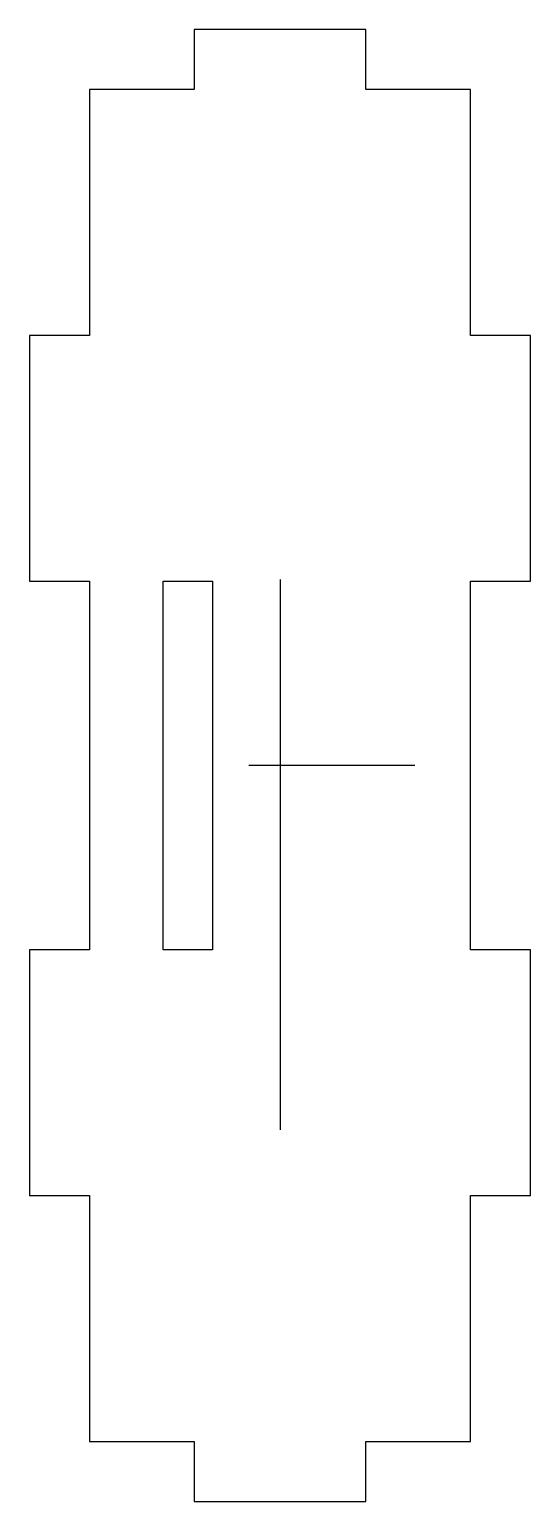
# Model space of a CAD drawing. Header units: millimetres. Extents: x -2.5 to 17.9, y -57.5 to 2.5.
import ezdxf

# ---------------------------------------------------------------- set-up
doc = ezdxf.new("R2010")
doc.units = ezdxf.units.MM

msp = doc.modelspace()

# ---------------------------------------------------------------- linework, layer by layer
for p, q in [((7.75, -19.927), (7.75, -42.324)), ((13.232, -27.5), (6.485, -27.5))]:
    msp.add_line(p, q)
for points in [[(0, -55), (4.25, -55), (4.25, -57.45), (11.25, -57.45), (11.25, -55), (15.5, -55), (15.5, -45), (17.95, -45), (17.95, -35), (15.5, -35), (15.5, -20), (17.95, -20), (17.95, -10), (15.5, -10), (15.5, 0), (11.25, 0), (11.25, 2.45), (4.25, 2.45), (4.25, 0), (0, 0), (0, -10), (-2.45, -10), (-2.45, -20), (0, -20), (0, -35), (-2.45, -35), (-2.45, -45), (0, -45)], [(5, -35), (3, -35), (3, -20), (5, -20)]]:
    msp.add_lwpolyline(points, close=True)

doc.saveas('drawing.dxf')
